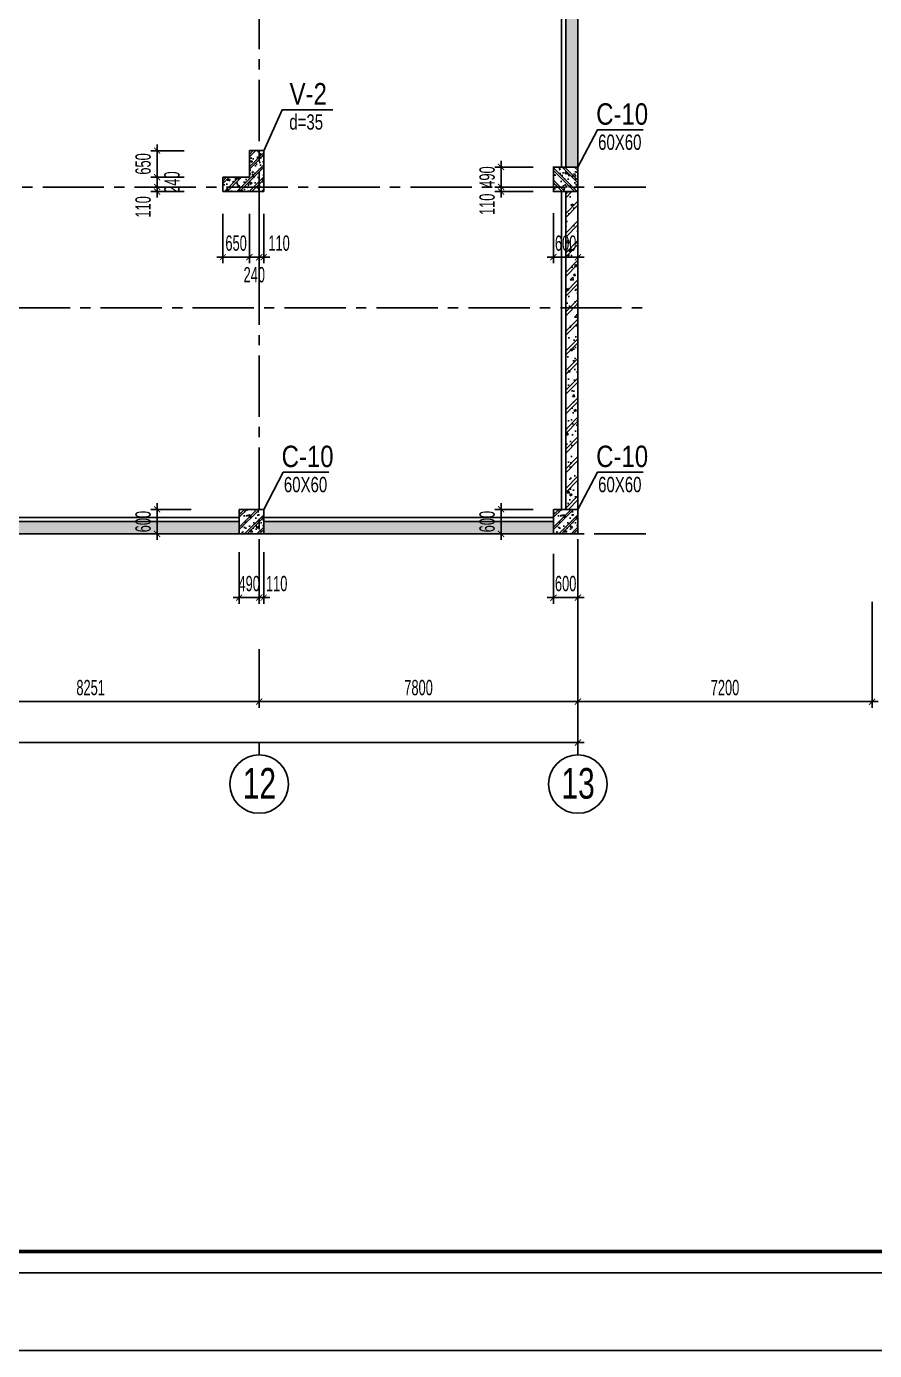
# Model space of a CAD drawing. Extents: x 1719887 to 1865417, y -150890 to 59748.
# Drawn here: x 1822225 to 1842979, y -43040 to -10629 of the extents above; entities that cross this region are included whole.
import ezdxf
from ezdxf.enums import TextEntityAlignment as Align

# ---------------------------------------------------------------- set-up
doc = ezdxf.new("R2010")
doc.units = 0
doc.header["$LTSCALE"] = 1000
doc.header["$MEASUREMENT"] = 0
doc.header["$PDMODE"] = 3
doc.linetypes.add('CENTER2', pattern=[1.125, 0.75, -0.125, 0.125, -0.125])
doc.layers.get('0').update_dxf_attribs({"linetype": 'CONTINUOUS'})
doc.layers.get('Defpoints').update_dxf_attribs({"linetype": 'CONTINUOUS'})
for name, color, linetype in [('CDC-KHUNGTEN', 7, 'CONTINUOUS'), ('CDC.01.AXIS', 160, 'CENTER2'), ('CDC.02.DIM', 1, 'CONTINUOUS'), ('CDC.05.STEEL', 4, 'CONTINUOUS'), ('CDC.06.TEXT', 2, 'CONTINUOUS'), ('CDC.10.HATCH', 9, 'CONTINUOUS'), ('CDC.11.NOTE', 8, 'CONTINUOUS'), ('KCS_CHI', 1, 'CONTINUOUS')]:
    doc.layers.add(name, color=color, linetype=linetype)
doc.styles.add('ARIAL', font='arial.ttf', dxfattribs={"width": 0.6})
doc.dimstyles.new('D150', dxfattribs={"dimscale": 150, "dimtxt": 2.5, "dimasz": 1, "dimexe": 1, "dimexo": 0, "dimgap": 1, "dimtad": 1, "dimdec": 0, "dimdsep": 46, "dimtxsty": 'ARIAL', "dimblk": 'ARCHTICK', "dimcen": 1, "dimdle": 1, "dimclrd": 1, "dimclre": 1, "dimclrt": 2, "dimadec": 0, "dimazin": 0, "dimtfac": 0.00072, "dimtdec": 0, "dimtix": 1, "dimtmove": 2, "dimatfit": 3, "dimldrblk": 'ARCHTICK', "dimfxl": 1, "dimtolj": 1, "dimlwd": -1, "dimlwe": -1, "dimarcsym": 0})
pattern_1 = [(50, (0, 0), (573.80815, -50.20171), [60, -660]), (355, (0, 0), (-111.00107, 601.7537), [48, -528]), (100.4514, (47.8, -4.2), (462.8075, 551.55163), [50.99215, -560.91369]), (46.1842, (0, 160), (853.79284, -132.4152), [90, -990]), (96.6356, (71.15, 149), (747.73016, 779.2943), [76.48823, -841.3704]), (351.1842, (0, 160), (747.72956, 779.2949), [72, -792]), (21, (80, 120), (477.52564, -322.09511), [60, -660]), (326, (80, 120), (194.65227, 580.12004), [48, -528]), (71.4514, (119.8, 93.16), (672.1781, 258.0244), [50.99215, -560.91369]), (37.5, (0, 0), (9.727884, 266.315083), [0, -521.6, 0, -536, 0, -530]), (7.5, (0, 0), (210.45563, 315.52937), [0, -305.6, 0, -509.6, 0, -202]), (327.5, (-178.4, 0), (427.05795, -18.043897), [0, -200, 0, -624, 0, -828]), (317.5, (-258.4, 0), (466.548935, 80.083986), [0, -260, 0, -414.4, 0, -588]), (45, (0, 0), (-240.416306, 240.416306), []), (45, (0, 98), (-240.416306, 240.416306), [])]

# ---------------------------------------------------------------- blocks, each defined once
blk = doc.blocks.new('_ARCHTICK')
at = {"color": 0, "linetype": 'ByBlock', "const_width": 0.15}
blk.add_lwpolyline([(-0.5, -0.5), (0.5, 0.5)], dxfattribs=at)
blk = doc.blocks.new('*D448')
at = {"layer": 'CDC.02.DIM', "color": 1, "transparency": 16777216}
for p, q in [((1819670, -25872), (1819670, -27306)), ((1827920, -25872), (1827920, -27306)), ((1828070, -27156), (1819520, -27156))]:
    blk.add_line(p, q, dxfattribs=at)
at = {"layer": 'Defpoints', "color": 0, "transparency": 16777216}
for p in [(1819670, -25872), (1827920, -25872), (1819670, -27156)]:
    blk.add_point(p, dxfattribs=at)
at = {"layer": 'CDC.02.DIM', "color": 1, "transparency": 16777216, "xscale": 150, "yscale": 150, "zscale": 150, "rotation": 180}
blk.add_blockref('_ARCHTICK', (1819670, -27156), dxfattribs=at)
at = {"layer": 'CDC.02.DIM', "color": 1, "transparency": 16777216, "xscale": 150, "yscale": 150, "zscale": 150}
blk.add_blockref('_ARCHTICK', (1827920, -27156), dxfattribs=at)
at = {"layer": 'CDC.02.DIM', "color": 2, "transparency": 16777216, "insert": (1823795, -26814), "char_height": 375, "attachment_point": 5, "style": 'ARIAL'}
blk.add_mtext('\\A1;8251', dxfattribs=at)
blk = doc.blocks.new('*D460')
at = {"layer": 'CDC.02.DIM', "color": 1, "transparency": 16777216}
for p, q in [((1827920, -25872), (1827920, -27306)), ((1835720, -25872), (1835720, -27306)), ((1827770, -27156), (1835870, -27156))]:
    blk.add_line(p, q, dxfattribs=at)
at = {"layer": 'Defpoints', "color": 0, "transparency": 16777216}
for p in [(1827920, -25872), (1835720, -25872), (1835720, -27156)]:
    blk.add_point(p, dxfattribs=at)
at = {"layer": 'CDC.02.DIM', "color": 1, "transparency": 16777216, "xscale": 150, "yscale": 150, "zscale": 150, "rotation": 180}
blk.add_blockref('_ARCHTICK', (1827920, -27156), dxfattribs=at)
at = {"layer": 'CDC.02.DIM', "color": 1, "transparency": 16777216, "xscale": 150, "yscale": 150, "zscale": 150}
blk.add_blockref('_ARCHTICK', (1835720, -27156), dxfattribs=at)
at = {"layer": 'CDC.02.DIM', "color": 2, "transparency": 16777216, "insert": (1831820, -26814), "char_height": 375, "attachment_point": 5, "style": 'ARIAL'}
blk.add_mtext('\\A1;7800', dxfattribs=at)
blk = doc.blocks.new('TH1')
at = {"layer": 'CDC.10.HATCH'}
h = blk.add_hatch(dxfattribs=at)
h.set_pattern_fill('CHAU-01', color=256, scale=80, style=0, pattern_type=2)
h.set_pattern_definition(pattern_1)
h.paths.add_polyline_path([(1838481, -103598), (1838181, -103598), (1838181, -110158), (1838481, -110158)])
h.paths.add_polyline_path([(1838481, -96348), (1838181, -96348), (1838181, -102998), (1838481, -102998)])
h.paths.add_polyline_path([(1838480, -87748), (1838180, -87748), (1838180, -95748), (1838481, -95748)])
h.paths.add_polyline_path([(1838480, -80497), (1838180, -80497), (1838180, -87148), (1838480, -87148)])
h.paths.add_polyline_path([(1838480, -73338), (1838180, -73338), (1838180, -79897), (1838480, -79897)])
h.paths.add_polyline_path([(1838480, -68554), (1838180, -68554), (1838180, -72738), (1838480, -72738)])
h = blk.add_hatch(dxfattribs=at)
h.set_pattern_fill('CHAU-01', color=256, scale=50, style=0, pattern_type=2)
h.set_pattern_definition([(230, (3571359.47, -183495.4), (-358.63009, 31.376067), [37.5, -412.5]), (175, (3571359.47, -183495.4), (69.37567, -376.09607), [30, -330]), (280.4514, (3571329.6, -183492.77), (-289.25469, -344.71977), [31.870095, -350.571056]), (226.1842, (3571359.47, -183595.4), (-533.62052, 82.75951), [56.25, -618.75]), (276.6356, (3571315, -183588.5), (-467.33135, -487.05894), [47.80514, -525.8565]), (171.1842, (3571359.47, -183595.4), (-467.33097, -487.0593), [45, -495]), (201, (3571309.47, -183570.4), (-298.453526, 201.309445), [37.5, -412.5]), (146, (3571309.47, -183570.4), (-121.657666, -362.57502), [30, -330]), (251.4514, (3571284.6, -183553.6), (-420.111314, -161.26525), [31.870095, -350.571056]), (217.5, (3571359.47, -183495.39), (-6.079928, -166.446927), [0, -326, 0, -335, 0, -331.25]), (187.5, (3571359.47, -183495.39), (-131.534769, -197.205856), [0, -191, 0, -318.5, 0, -126.25]), (147.5, (3571470.97, -183495.39), (-266.911218, 11.277436), [0, -125, 0, -390, 0, -517.5]), (137.5, (3571520.97, -183495.39), (-291.593085, -50.05249), [0, -162.5, 0, -259, 0, -367.5]), (225, (3571359.47, -183495.39), (150.26019, -150.26019), []), (225, (3571359.47, -183556.64), (150.26019, -150.26019), [])])
h.paths.add_polyline_path([(1830680, -110648), (1830790, -110648), (1830790, -109757), (1830680, -109757)])
h.paths.add_polyline_path([(1829790, -110648), (1830680, -110648), (1830680, -109757), (1830440, -109757), (1830440, -110407), (1829790, -110407)])
h.paths.add_polyline_path([(1829790, -110757), (1830680, -110757), (1830680, -110648), (1829790, -110648)])
h.paths.add_polyline_path([(1830680, -110757), (1830790, -110757), (1830790, -110648), (1830680, -110648)])
h = blk.add_hatch(dxfattribs=at)
h.set_pattern_fill('CHAU-01', color=256, scale=50, angle=270, style=0, pattern_type=2)
h.set_pattern_definition([(320, (89124.7, -417479.05), (-31.376067, -358.63009), [37.5, -412.5]), (265, (89124.7, -417479.05), (376.09607, 69.37567), [30, -330]), (10.4514, (89122.08, -417508.93), (344.71977, -289.25469), [31.870095, -350.571056]), (316.1842, (89224.7, -417479.05), (-82.75951, -533.62052), [56.25, -618.75]), (6.6356, (89217.8, -417523.5), (487.05894, -467.33135), [47.80514, -525.8565]), (261.1842, (89224.7, -417479.05), (487.0593, -467.33097), [45, -495]), (291, (89199.7, -417529.05), (-201.309445, -298.453526), [37.5, -412.5]), (236, (89199.7, -417529.05), (362.57502, -121.657666), [30, -330]), (341.4514, (89182.92, -417553.9), (161.26525, -420.111314), [31.870095, -350.571056]), (307.5, (89124.69, -417479.05), (166.446927, -6.079928), [0, -326, 0, -335, 0, -331.25]), (277.5, (89124.7, -417479.05), (197.205856, -131.534769), [0, -191, 0, -318.5, 0, -126.25]), (237.5, (89124.7, -417367.55), (-11.277436, -266.911218), [0, -125, 0, -390, 0, -517.5]), (227.5, (89124.7, -417317.55), (50.05249, -291.593085), [0, -162.5, 0, -259, 0, -367.5]), (315, (89124.7, -417479.05), (150.26019, 150.26019), []), (315, (89185.94, -417479.05), (150.26019, 150.26019), [])])
h.paths.add_polyline_path([(1838481, -110758), (1837881, -110758), (1837881, -110158), (1838481, -110158)])
h = blk.add_hatch(dxfattribs=at)
h.set_pattern_fill('CHAU-01', color=256, scale=80, style=0, pattern_type=2)
h.set_pattern_definition(pattern_1)
h.paths.add_polyline_path([(1838480, -110758), (1838181, -110758), (1838181, -113608), (1838480, -113608)])
h.paths.add_polyline_path([(1838480, -113608), (1838181, -113608), (1838181, -118538), (1838480, -118538)])
h = blk.add_hatch(dxfattribs=at)
h.set_pattern_fill('CHAU-01', color=256, scale=50, angle=270, style=0, pattern_type=2)
h.set_pattern_definition([(220, (3579546.3, -425858.95), (31.376067, -358.63009), [37.5, -412.5]), (275, (3579546.3, -425858.95), (-376.09607, 69.37567), [30, -330]), (169.5486, (3579548.92, -425888.84), (-344.71977, -289.25469), [31.870095, -350.571056]), (223.8158, (3579446.3, -425858.95), (82.75951, -533.62052), [56.25, -618.75]), (173.3644, (3579453.2, -425903.4), (-487.05894, -467.33135), [47.80514, -525.8565]), (278.8158, (3579446.3, -425858.95), (-487.0593, -467.33097), [45, -495]), (249, (3579471.3, -425908.95), (201.309445, -298.453526), [37.5, -412.5]), (304, (3579471.3, -425908.95), (-362.57502, -121.657666), [30, -330]), (198.5486, (3579488.1, -425933.82), (-161.26525, -420.111314), [31.870095, -350.571056]), (232.5, (3579546.31, -425858.95), (-166.446927, -6.079928), [0, -326, 0, -335, 0, -331.25]), (262.5, (3579546.3, -425858.95), (-197.205856, -131.534769), [0, -191, 0, -318.5, 0, -126.25]), (302.5, (3579546.31, -425747.45), (11.277436, -266.911218), [0, -125, 0, -390, 0, -517.5]), (312.5, (3579546.3, -425697.45), (-50.05249, -291.593085), [0, -162.5, 0, -259, 0, -367.5]), (225, (3579546.3, -425858.95), (-150.26019, 150.26019), []), (225, (3579485.06, -425858.95), (-150.26019, 150.26019), [])])
h.paths.add_polyline_path([(1830190, -119138), (1830790, -119138), (1830790, -118538), (1830190, -118538)])
h = blk.add_hatch(dxfattribs=at)
h.set_pattern_fill('CHAU-01', color=256, scale=50, angle=270, style=0, pattern_type=2)
h.set_pattern_definition([(220, (3587237.25, -425859.02), (31.376067, -358.63009), [37.5, -412.5]), (275, (3587237.25, -425859.02), (-376.09607, 69.37567), [30, -330]), (169.5486, (3587239.86, -425888.9), (-344.71977, -289.25469), [31.870095, -350.571056]), (223.8158, (3587137.25, -425859.02), (82.75951, -533.62052), [56.25, -618.75]), (173.3644, (3587144.15, -425903.5), (-487.05894, -467.33135), [47.80514, -525.8565]), (278.8158, (3587137.25, -425859), (-487.0593, -467.33097), [45, -495]), (249, (3587162.25, -425909.02), (201.309445, -298.453526), [37.5, -412.5]), (304, (3587162.25, -425909.02), (-362.57502, -121.657666), [30, -330]), (198.5486, (3587179.03, -425933.9), (-161.26525, -420.111314), [31.870095, -350.571056]), (232.5, (3587237.25, -425859.02), (-166.446927, -6.079928), [0, -326, 0, -335, 0, -331.25]), (262.5, (3587237.25, -425859.02), (-197.205856, -131.534769), [0, -191, 0, -318.5, 0, -126.25]), (302.5, (3587237.25, -425747.52), (11.277436, -266.911218), [0, -125, 0, -390, 0, -517.5]), (312.5, (3587237.25, -425697.52), (-50.05249, -291.593085), [0, -162.5, 0, -259, 0, -367.5]), (225, (3587237.25, -425859.02), (-150.26019, 150.26019), []), (225, (3587176, -425859.02), (-150.26019, 150.26019), [])])
h.paths.add_polyline_path([(1837881, -119138), (1838481, -119138), (1838481, -118538), (1837881, -118538)])
h = blk.add_hatch(dxfattribs=at)
h.set_pattern_fill('CHAU-01', color=256, scale=80, style=0, pattern_type=2)
h.set_pattern_definition([(50, (0, -2490), (573.80815, -50.20171), [60, -660]), (355, (0, -2490), (-111.00107, 601.7537), [48, -528]), (100.4514, (47.8, -2494.2), (462.8075, 551.55163), [50.99215, -560.91369]), (46.1842, (0, -2330), (853.79284, -132.4152), [90, -990]), (96.6356, (71.15, -2341), (747.73016, 779.2943), [76.48823, -841.3704]), (351.1842, (0, -2330), (747.72956, 779.2949), [72, -792]), (21, (80, -2370), (477.52564, -322.09511), [60, -660]), (326, (80, -2370), (194.65227, 580.12004), [48, -528]), (71.4514, (119.8, -2396.84), (672.1781, 258.0244), [50.99215, -560.91369]), (37.5, (0, -2490), (9.727884, 266.315083), [0, -521.6, 0, -536, 0, -530]), (7.5, (0, -2490), (210.45563, 315.52937), [0, -305.6, 0, -509.6, 0, -202]), (327.5, (-178.4, -2490), (427.05795, -18.043897), [0, -200, 0, -624, 0, -828]), (317.5, (-258.4, -2490), (466.548935, 80.083986), [0, -260, 0, -414.4, 0, -588]), (45, (0, -2490), (-240.416306, 240.416306), []), (45, (0, -2392), (-240.416306, 240.416306), [])])
h.paths.add_polyline_path([(1837881, -118838), (1830790, -118838), (1830790, -119138), (1837881, -119138)])
h.paths.add_polyline_path([(1830190, -118838), (1822680, -118838), (1822680, -119138), (1830190, -119138)])
h.paths.add_polyline_path([(1822080, -118838), (1814480, -118838), (1814480, -119138), (1822080, -119138)])
h.paths.add_polyline_path([(1813880, -118838), (1806230, -118837), (1806230, -119137), (1813880, -119138)])
h.paths.add_polyline_path([(1805630, -118837), (1798170, -118837), (1798170, -119137), (1805630, -119137)])
h.paths.add_polyline_path([(1797570, -118837), (1790304, -118837), (1790304, -119137), (1797570, -119137)])
at = {"layer": 'CDC.01.AXIS', "ltscale": 2}
for p, q in [((1830680, -63021), (1830680, -119734)), ((1838480, -63021), (1838480, -119734)), ((1733131, -110648), (1840145, -110648)), ((1734550, -113608), (1840145, -113608)), ((1733131, -119138), (1840145, -119138))]:
    blk.add_line(p, q, dxfattribs=at)
at = {"layer": 'CDC.05.STEEL'}
for p, q in [((1838480, -67954), (1838481, -118538)), ((1838081, -103598), (1838081, -110158)), ((1838181, -103598), (1838181, -110158)), ((1838081, -110758), (1838081, -118538)), ((1838181, -110758), (1838181, -118538)), ((1830190, -118738), (1822680, -118738)), ((1830190, -118838), (1822680, -118838)), ((1837881, -118738), (1830790, -118738)), ((1837881, -118838), (1830790, -118838)), ((1838481, -119138), (1734550, -119137)), ((1838081, -119138), (1838081, -119138)), ((1838181, -119138), (1838181, -119138))]:
    blk.add_line(p, q, dxfattribs=at)
at = {"layer": 'CDC.05.STEEL', "ltscale": 2000}
for p, q in [((1830440, -110407), (1830440, -109757)), ((1830440, -109757), (1830790, -109757)), ((1830790, -109757), (1830790, -110757)), ((1829790, -110407), (1829790, -110757)), ((1830440, -110407), (1829790, -110407)), ((1830790, -110757), (1829790, -110757))]:
    blk.add_line(p, q, dxfattribs=at)
for points in [[(1838481, -110158), (1838481, -110758), (1837881, -110758), (1837881, -110158)], [(1830190, -118538), (1830190, -119138), (1830790, -119138), (1830790, -118538)], [(1837881, -118538), (1837881, -119138), (1838481, -119138), (1838481, -118538)]]:
    blk.add_lwpolyline(points, close=True, dxfattribs=at)
blk = doc.blocks.new('*D627')
at = {"layer": 'CDC.02.DIM', "color": 1, "transparency": 16777216}
for p, q in [((1827920, -15213), (1827920, -16426)), ((1828030, -15213), (1828030, -16426)), ((1827920, -16276), (1827770, -16276)), ((1828030, -16276), (1827920, -16276)), ((1828030, -16276), (1828180, -16276))]:
    blk.add_line(p, q, dxfattribs=at)
at = {"layer": 'Defpoints', "color": 0, "transparency": 16777216}
for p in [(1827920, -15213), (1828030, -15213), (1827920, -16276)]:
    blk.add_point(p, dxfattribs=at)
at = {"layer": 'CDC.02.DIM', "color": 1, "transparency": 16777216, "xscale": 150, "yscale": 150, "zscale": 150}
blk.add_blockref('_ARCHTICK', (1827920, -16276), dxfattribs=at)
at = {"layer": 'CDC.02.DIM', "color": 1, "transparency": 16777216, "xscale": 150, "yscale": 150, "zscale": 150, "rotation": 180}
blk.add_blockref('_ARCHTICK', (1828030, -16276), dxfattribs=at)
at = {"layer": 'CDC.02.DIM', "color": 2, "transparency": 16777216, "insert": (1828406, -15934), "char_height": 375, "attachment_point": 5, "style": 'ARIAL'}
blk.add_mtext('\\A1;110', dxfattribs=at)
blk = doc.blocks.new('*D628')
at = {"layer": 'CDC.02.DIM', "color": 1, "transparency": 16777216}
for p, q in [((1827680, -15213), (1827680, -16426)), ((1827920, -15213), (1827920, -16426)), ((1827680, -16276), (1827530, -16276)), ((1827920, -16276), (1827680, -16276)), ((1827920, -16276), (1828070, -16276))]:
    blk.add_line(p, q, dxfattribs=at)
at = {"layer": 'Defpoints', "color": 0, "transparency": 16777216}
for p in [(1827680, -15213), (1827920, -15213), (1827680, -16276)]:
    blk.add_point(p, dxfattribs=at)
at = {"layer": 'CDC.02.DIM', "color": 1, "transparency": 16777216, "xscale": 150, "yscale": 150, "zscale": 150}
blk.add_blockref('_ARCHTICK', (1827680, -16276), dxfattribs=at)
at = {"layer": 'CDC.02.DIM', "color": 1, "transparency": 16777216, "xscale": 150, "yscale": 150, "zscale": 150, "rotation": 180}
blk.add_blockref('_ARCHTICK', (1827920, -16276), dxfattribs=at)
at = {"layer": 'CDC.02.DIM', "color": 2, "transparency": 16777216, "insert": (1827800, -16707), "char_height": 375, "attachment_point": 5, "style": 'ARIAL'}
blk.add_mtext('\\A1;240', dxfattribs=at)
blk = doc.blocks.new('*D629')
at = {"layer": 'CDC.02.DIM', "color": 1, "transparency": 16777216}
for p, q in [((1827030, -15213), (1827030, -16426)), ((1827680, -15213), (1827680, -16426)), ((1827030, -16276), (1826880, -16276)), ((1827680, -16276), (1827030, -16276)), ((1827680, -16276), (1827830, -16276))]:
    blk.add_line(p, q, dxfattribs=at)
at = {"layer": 'Defpoints', "color": 0, "transparency": 16777216}
for p in [(1827030, -15213), (1827680, -15213), (1827030, -16276)]:
    blk.add_point(p, dxfattribs=at)
at = {"layer": 'CDC.02.DIM', "color": 1, "transparency": 16777216, "xscale": 150, "yscale": 150, "zscale": 150}
blk.add_blockref('_ARCHTICK', (1827030, -16276), dxfattribs=at)
at = {"layer": 'CDC.02.DIM', "color": 1, "transparency": 16777216, "xscale": 150, "yscale": 150, "zscale": 150, "rotation": 180}
blk.add_blockref('_ARCHTICK', (1827680, -16276), dxfattribs=at)
at = {"layer": 'CDC.02.DIM', "color": 2, "transparency": 16777216, "insert": (1827355, -15934), "char_height": 375, "attachment_point": 5, "style": 'ARIAL'}
blk.add_mtext('\\A1;650', dxfattribs=at)
blk = doc.blocks.new('*D642')
at = {"layer": 'CDC.02.DIM', "color": 1, "transparency": 16777216}
for p, q in [((1835120, -15201), (1835120, -16426)), ((1835720, -15201), (1835720, -16426)), ((1835120, -16276), (1834970, -16276)), ((1835120, -16276), (1835720, -16276)), ((1835720, -16276), (1835870, -16276))]:
    blk.add_line(p, q, dxfattribs=at)
at = {"layer": 'Defpoints', "color": 0, "transparency": 16777216}
for p in [(1835120, -15201), (1835720, -15201), (1835720, -16276)]:
    blk.add_point(p, dxfattribs=at)
at = {"layer": 'CDC.02.DIM', "color": 1, "transparency": 16777216, "xscale": 150, "yscale": 150, "zscale": 150}
blk.add_blockref('_ARCHTICK', (1835120, -16276), dxfattribs=at)
at = {"layer": 'CDC.02.DIM', "color": 1, "transparency": 16777216, "xscale": 150, "yscale": 150, "zscale": 150, "rotation": 180}
blk.add_blockref('_ARCHTICK', (1835720, -16276), dxfattribs=at)
at = {"layer": 'CDC.02.DIM', "color": 2, "transparency": 16777216, "insert": (1835420, -15934), "char_height": 375, "attachment_point": 5, "style": 'ARIAL'}
blk.add_mtext('\\A1;600', dxfattribs=at)
blk = doc.blocks.new('*D689')
at = {"layer": 'CDC.02.DIM', "color": 1, "transparency": 16777216}
for p, q in [((1827920, -23496), (1827920, -24760)), ((1828030, -23496), (1828030, -24760)), ((1827920, -24610), (1827770, -24610)), ((1828030, -24610), (1827920, -24610)), ((1828030, -24610), (1828180, -24610))]:
    blk.add_line(p, q, dxfattribs=at)
at = {"layer": 'Defpoints', "color": 0, "transparency": 16777216}
for p in [(1827920, -23496), (1828030, -23496), (1827920, -24610)]:
    blk.add_point(p, dxfattribs=at)
at = {"layer": 'CDC.02.DIM', "color": 1, "transparency": 16777216, "xscale": 150, "yscale": 150, "zscale": 150}
blk.add_blockref('_ARCHTICK', (1827920, -24610), dxfattribs=at)
at = {"layer": 'CDC.02.DIM', "color": 1, "transparency": 16777216, "xscale": 150, "yscale": 150, "zscale": 150, "rotation": 180}
blk.add_blockref('_ARCHTICK', (1828030, -24610), dxfattribs=at)
at = {"layer": 'CDC.02.DIM', "color": 2, "transparency": 16777216, "insert": (1828348, -24268), "char_height": 375, "attachment_point": 5, "style": 'ARIAL'}
blk.add_mtext('\\A1;110', dxfattribs=at)
blk = doc.blocks.new('*D690')
at = {"layer": 'CDC.02.DIM', "color": 1, "transparency": 16777216}
for p, q in [((1827430, -23496), (1827430, -24760)), ((1827920, -23496), (1827920, -24760)), ((1827430, -24610), (1827280, -24610)), ((1827920, -24610), (1827430, -24610)), ((1827920, -24610), (1828070, -24610))]:
    blk.add_line(p, q, dxfattribs=at)
at = {"layer": 'Defpoints', "color": 0, "transparency": 16777216}
for p in [(1827430, -23496), (1827920, -23496), (1827430, -24610)]:
    blk.add_point(p, dxfattribs=at)
at = {"layer": 'CDC.02.DIM', "color": 1, "transparency": 16777216, "xscale": 150, "yscale": 150, "zscale": 150}
blk.add_blockref('_ARCHTICK', (1827430, -24610), dxfattribs=at)
at = {"layer": 'CDC.02.DIM', "color": 1, "transparency": 16777216, "xscale": 150, "yscale": 150, "zscale": 150, "rotation": 180}
blk.add_blockref('_ARCHTICK', (1827920, -24610), dxfattribs=at)
at = {"layer": 'CDC.02.DIM', "color": 2, "transparency": 16777216, "insert": (1827675, -24268), "char_height": 375, "attachment_point": 5, "style": 'ARIAL'}
blk.add_mtext('\\A1;490', dxfattribs=at)
blk = doc.blocks.new('*D699')
at = {"layer": 'CDC.02.DIM', "color": 1, "transparency": 16777216}
for p, q in [((1835120, -23535), (1835120, -24760)), ((1835720, -23535), (1835720, -24760)), ((1835120, -24610), (1834970, -24610)), ((1835120, -24610), (1835720, -24610)), ((1835720, -24610), (1835870, -24610))]:
    blk.add_line(p, q, dxfattribs=at)
at = {"layer": 'Defpoints', "color": 0, "transparency": 16777216}
for p in [(1835120, -23535), (1835720, -23535), (1835720, -24610)]:
    blk.add_point(p, dxfattribs=at)
at = {"layer": 'CDC.02.DIM', "color": 1, "transparency": 16777216, "xscale": 150, "yscale": 150, "zscale": 150}
blk.add_blockref('_ARCHTICK', (1835120, -24610), dxfattribs=at)
at = {"layer": 'CDC.02.DIM', "color": 1, "transparency": 16777216, "xscale": 150, "yscale": 150, "zscale": 150, "rotation": 180}
blk.add_blockref('_ARCHTICK', (1835720, -24610), dxfattribs=at)
at = {"layer": 'CDC.02.DIM', "color": 2, "transparency": 16777216, "insert": (1835420, -24268), "char_height": 375, "attachment_point": 5, "style": 'ARIAL'}
blk.add_mtext('\\A1;600', dxfattribs=at)
blk = doc.blocks.new('*D868')
at = {"layer": 'CDC.02.DIM', "color": 1, "transparency": 16777216}
for p, q in [((1826081, -14559), (1825272, -14559)), ((1825422, -14559), (1825422, -14409)), ((1825422, -14669), (1825422, -14559)), ((1826081, -14669), (1825272, -14669)), ((1825422, -14669), (1825422, -14819))]:
    blk.add_line(p, q, dxfattribs=at)
at = {"layer": 'Defpoints', "color": 0, "transparency": 16777216}
for p in [(1825422, -14559), (1826081, -14559), (1826081, -14669)]:
    blk.add_point(p, dxfattribs=at)
at = {"layer": 'CDC.02.DIM', "color": 1, "transparency": 16777216, "xscale": 150, "yscale": 150, "zscale": 150}
for p, rotation in [((1825422, -14559), 270), ((1825422, -14669), 90)]:
    blk.add_blockref('_ARCHTICK', p, dxfattribs=dict(at, rotation=rotation))
at = {"layer": 'CDC.02.DIM', "color": 2, "transparency": 16777216, "insert": (1825080, -15045), "char_height": 375, "attachment_point": 5, "rotation": 90, "style": 'ARIAL'}
blk.add_mtext('\\A1;110', dxfattribs=at)
blk = doc.blocks.new('*D869')
at = {"layer": 'CDC.02.DIM', "color": 1, "transparency": 16777216}
for p, q in [((1825422, -14319), (1825422, -14169)), ((1826081, -14319), (1825272, -14319)), ((1826081, -14559), (1825272, -14559)), ((1825422, -14559), (1825422, -14319)), ((1825422, -14559), (1825422, -14709))]:
    blk.add_line(p, q, dxfattribs=at)
at = {"layer": 'Defpoints', "color": 0, "transparency": 16777216}
for p in [(1825422, -14319), (1826081, -14319), (1826081, -14559)]:
    blk.add_point(p, dxfattribs=at)
at = {"layer": 'CDC.02.DIM', "color": 1, "transparency": 16777216, "xscale": 150, "yscale": 150, "zscale": 150}
for p, rotation in [((1825422, -14319), 270), ((1825422, -14559), 90)]:
    blk.add_blockref('_ARCHTICK', p, dxfattribs=dict(at, rotation=rotation))
at = {"layer": 'CDC.02.DIM', "color": 2, "transparency": 16777216, "insert": (1825786, -14439), "char_height": 375, "attachment_point": 5, "rotation": 90, "style": 'ARIAL'}
blk.add_mtext('\\A1;240', dxfattribs=at)
blk = doc.blocks.new('*D870')
at = {"layer": 'CDC.02.DIM', "color": 1, "transparency": 16777216}
for p, q in [((1825422, -13669), (1825422, -13519)), ((1826081, -13669), (1825272, -13669)), ((1825422, -14319), (1825422, -13669)), ((1826081, -14319), (1825272, -14319)), ((1825422, -14319), (1825422, -14469))]:
    blk.add_line(p, q, dxfattribs=at)
at = {"layer": 'Defpoints', "color": 0, "transparency": 16777216}
for p in [(1825422, -13669), (1826081, -13669), (1826081, -14319)]:
    blk.add_point(p, dxfattribs=at)
at = {"layer": 'CDC.02.DIM', "color": 1, "transparency": 16777216, "xscale": 150, "yscale": 150, "zscale": 150}
for p, rotation in [((1825422, -13669), 270), ((1825422, -14319), 90)]:
    blk.add_blockref('_ARCHTICK', p, dxfattribs=dict(at, rotation=rotation))
at = {"layer": 'CDC.02.DIM', "color": 2, "transparency": 16777216, "insert": (1825080, -13994), "char_height": 375, "attachment_point": 5, "rotation": 90, "style": 'ARIAL'}
blk.add_mtext('\\A1;650', dxfattribs=at)
blk = doc.blocks.new('*D875')
at = {"layer": 'CDC.02.DIM', "color": 1, "transparency": 16777216}
for p, q in [((1825422, -22449), (1825422, -22299)), ((1826257, -22449), (1825272, -22449)), ((1825422, -22449), (1825422, -23049)), ((1826257, -23049), (1825272, -23049)), ((1825422, -23049), (1825422, -23199))]:
    blk.add_line(p, q, dxfattribs=at)
at = {"layer": 'Defpoints', "color": 0, "transparency": 16777216}
for p in [(1826257, -22449), (1825422, -23049), (1826257, -23049)]:
    blk.add_point(p, dxfattribs=at)
at = {"layer": 'CDC.02.DIM', "color": 1, "transparency": 16777216, "xscale": 150, "yscale": 150, "zscale": 150}
for p, rotation in [((1825422, -22449), 270), ((1825422, -23049), 90)]:
    blk.add_blockref('_ARCHTICK', p, dxfattribs=dict(at, rotation=rotation))
at = {"layer": 'CDC.02.DIM', "color": 2, "transparency": 16777216, "insert": (1825080, -22749), "char_height": 375, "attachment_point": 5, "rotation": 90, "style": 'ARIAL'}
blk.add_mtext('\\A1;600', dxfattribs=at)
blk = doc.blocks.new('*D976')
at = {"layer": 'CDC.02.DIM', "color": 1, "transparency": 16777216}
for p, q in [((1833840, -14069), (1833840, -13919)), ((1834622, -14069), (1833690, -14069)), ((1833840, -14069), (1833840, -14559)), ((1834622, -14559), (1833690, -14559)), ((1833840, -14559), (1833840, -14709))]:
    blk.add_line(p, q, dxfattribs=at)
at = {"layer": 'Defpoints', "color": 0, "transparency": 16777216}
for p in [(1834622, -14069), (1833840, -14559), (1834622, -14559)]:
    blk.add_point(p, dxfattribs=at)
at = {"layer": 'CDC.02.DIM', "color": 1, "transparency": 16777216, "xscale": 150, "yscale": 150, "zscale": 150}
for p, rotation in [((1833840, -14069), 270), ((1833840, -14559), 90)]:
    blk.add_blockref('_ARCHTICK', p, dxfattribs=dict(at, rotation=rotation))
at = {"layer": 'CDC.02.DIM', "color": 2, "transparency": 16777216, "insert": (1833499, -14314), "char_height": 375, "attachment_point": 5, "rotation": 90, "style": 'ARIAL'}
blk.add_mtext('\\A1;490', dxfattribs=at)
blk = doc.blocks.new('*D977')
at = {"layer": 'CDC.02.DIM', "color": 1, "transparency": 16777216}
for p, q in [((1834622, -14559), (1833690, -14559)), ((1833840, -14559), (1833840, -14409)), ((1833840, -14559), (1833840, -14669)), ((1834622, -14669), (1833690, -14669)), ((1833840, -14669), (1833840, -14819))]:
    blk.add_line(p, q, dxfattribs=at)
at = {"layer": 'Defpoints', "color": 0, "transparency": 16777216}
for p in [(1834622, -14559), (1833840, -14669), (1834622, -14669)]:
    blk.add_point(p, dxfattribs=at)
at = {"layer": 'CDC.02.DIM', "color": 1, "transparency": 16777216, "xscale": 150, "yscale": 150, "zscale": 150}
for p, rotation in [((1833840, -14559), 270), ((1833840, -14669), 90)]:
    blk.add_blockref('_ARCHTICK', p, dxfattribs=dict(at, rotation=rotation))
at = {"layer": 'CDC.02.DIM', "color": 2, "transparency": 16777216, "insert": (1833499, -14982), "char_height": 375, "attachment_point": 5, "rotation": 90, "style": 'ARIAL'}
blk.add_mtext('\\A1;110', dxfattribs=at)
blk = doc.blocks.new('*D978')
at = {"layer": 'CDC.02.DIM', "color": 1, "transparency": 16777216}
for p, q in [((1833840, -22449), (1833840, -22299)), ((1834622, -22449), (1833690, -22449)), ((1833840, -22449), (1833840, -23049)), ((1834622, -23049), (1833690, -23049)), ((1833840, -23049), (1833840, -23199))]:
    blk.add_line(p, q, dxfattribs=at)
at = {"layer": 'Defpoints', "color": 0, "transparency": 16777216}
for p in [(1834622, -22449), (1833840, -23049), (1834622, -23049)]:
    blk.add_point(p, dxfattribs=at)
at = {"layer": 'CDC.02.DIM', "color": 1, "transparency": 16777216, "xscale": 150, "yscale": 150, "zscale": 150}
for p, rotation in [((1833840, -22449), 270), ((1833840, -23049), 90)]:
    blk.add_blockref('_ARCHTICK', p, dxfattribs=dict(at, rotation=rotation))
at = {"layer": 'CDC.02.DIM', "color": 2, "transparency": 16777216, "insert": (1833499, -22749), "char_height": 375, "attachment_point": 5, "rotation": 90, "style": 'ARIAL'}
blk.add_mtext('\\A1;600', dxfattribs=at)
blk = doc.blocks.new('*D1031')
at = {"layer": 'CDC.02.DIM', "color": 1, "transparency": 16777216}
for p, q in [((1835720, -24709), (1835720, -27306)), ((1842920, -24709), (1842920, -27306)), ((1835570, -27156), (1843070, -27156))]:
    blk.add_line(p, q, dxfattribs=at)
at = {"layer": 'Defpoints', "color": 0, "transparency": 16777216}
for p in [(1835720, -24709), (1842920, -24709), (1842920, -27156)]:
    blk.add_point(p, dxfattribs=at)
at = {"layer": 'CDC.02.DIM', "color": 1, "transparency": 16777216, "xscale": 150, "yscale": 150, "zscale": 150, "rotation": 180}
blk.add_blockref('_ARCHTICK', (1835720, -27156), dxfattribs=at)
at = {"layer": 'CDC.02.DIM', "color": 1, "transparency": 16777216, "xscale": 150, "yscale": 150, "zscale": 150}
blk.add_blockref('_ARCHTICK', (1842920, -27156), dxfattribs=at)
at = {"layer": 'CDC.02.DIM', "color": 2, "transparency": 16777216, "insert": (1839320, -26814), "char_height": 375, "attachment_point": 5, "style": 'ARIAL'}
blk.add_mtext('\\A1;7200', dxfattribs=at)
blk = doc.blocks.new('*D1038')
at = {"layer": 'CDC.02.DIM', "color": 1, "transparency": 16777216}
for p, q in [((1731790, -24819), (1731790, -28306)), ((1835720, -24819), (1835720, -28306)), ((1731640, -28156), (1835870, -28156))]:
    blk.add_line(p, q, dxfattribs=at)
at = {"layer": 'Defpoints', "color": 0, "transparency": 16777216}
for p in [(1731790, -24819), (1835720, -24819), (1835720, -28156)]:
    blk.add_point(p, dxfattribs=at)
at = {"layer": 'CDC.02.DIM', "color": 1, "transparency": 16777216, "xscale": 150, "yscale": 150, "zscale": 150, "rotation": 180}
blk.add_blockref('_ARCHTICK', (1731790, -28156), dxfattribs=at)
at = {"layer": 'CDC.02.DIM', "color": 1, "transparency": 16777216, "xscale": 150, "yscale": 150, "zscale": 150}
blk.add_blockref('_ARCHTICK', (1835720, -28156), dxfattribs=at)
at = {"layer": 'CDC.02.DIM', "color": 2, "transparency": 16777216, "insert": (1783755, -27814), "char_height": 375, "attachment_point": 5, "style": 'ARIAL'}
blk.add_mtext('\\A1;103930', dxfattribs=at)
blk = doc.blocks.new('KHUNG TEN')
at = {"layer": 'CDC-KHUNGTEN', "color": 8}
blk.add_lwpolyline([(75096, 1100), (83000, 1100), (83000, 58300), (3000, 58300), (3000, 1100), (75096, 1100)], dxfattribs=at)
at = {"layer": 'CDC-KHUNGTEN', "color": 255, "lineweight": 60}
blk.add_lwpolyline([(74900, 1400), (74900, 58000), (3300, 58000), (3300, 1400), (74900, 1400)], close=True, dxfattribs=at)
at = {"layer": 'Defpoints', "color": 1, "ltscale": 0.2}
blk.add_lwpolyline([(0, 0), (0, 59400), (84100, 59400), (84100, 0), (0, 0)], close=True, dxfattribs=at)

msp = doc.modelspace()

# ---------------------------------------------------------------- linework, layer by layer
at = {"layer": 'CDC.11.NOTE'}
for points in [[(1829719.1, -12666.2), (1828485.9, -12666.2), (1828030.1, -13669.2)], [(1837318.3, -13161.7), (1836197.4, -13161.7), (1835721.4, -14069.2)], [(1829627.7, -21542.6), (1828506.8, -21542.6), (1828030.4, -22449.1)], [(1837318.4, -21541.7), (1836197.5, -21541.7), (1835721.6, -22449.1)]]:
    msp.add_lwpolyline(points, dxfattribs=at)
at = {"layer": 'KCS_CHI'}
for p, q in [((1827920.1, -28156), (1827920.1, -28457.9)), ((1835719.9, -28156), (1835719.9, -28457.9))]:
    msp.add_line(p, q, dxfattribs=at)
for centre in [(1827920.1, -29173.8), (1835719.9, -29173.8)]:
    msp.add_circle(centre, 715.9, dxfattribs=at)

# ---------------------------------------------------------------- block references
at = {"layer": 'CDC.06.TEXT', "xscale": 1.730439951605972, "yscale": 1.730439951605972, "zscale": 1.730439951605972}
msp.add_blockref('KHUNG TEN', (1719886.7, -43039.7), dxfattribs=at)
at = {"layer": 'CDC.10.HATCH'}
msp.add_blockref('TH1', (-2759.9, 96088.6), dxfattribs=at)

# ---------------------------------------------------------------- texts
at = {"layer": 'CDC.06.TEXT', "style": 'ARIAL'}
for s, height, width, p in [('V-2', 525, 0.8, (1829120.2, -12276.1)), ('C-10', 525, 0.8, (1836802.7, -12771.5)), ('d=35', 375, 0.7, (1829070.3, -12966.3)), ('60X60', 375, 0.7, (1836745.3, -13461.7)), ('C-10', 525, 0.8, (1829104.7, -21152.4)), ('C-10', 525, 0.8, (1836802.8, -21151.5)), ('60X60', 375, 0.7, (1829054.7, -21842.6)), ('60X60', 375, 0.7, (1836745.4, -21841.7))]:
    msp.add_text(s, height=height, dxfattribs=dict(at, width=width)).set_placement(p, align=Align.MIDDLE_CENTER)
at = {"layer": 'CDC.06.TEXT', "char_height": 750, "width": 696.96, "attachment_point": 2, "line_spacing_factor": 0.938532}
for s, insert in [('{\\fArial|b0|i0|c0|p34;\\W0.7;12}', (1827924.8, -28781.2)), ('{\\fArial|b0|i0|c0|p34;\\W0.7;13}', (1835724.5, -28781.2))]:
    msp.add_mtext(s, dxfattribs=dict(at, insert=insert))

# ---------------------------------------------------------------- dimensions: what is measured, and where the dimension line sits
at = {"layer": 'CDC.02.DIM'}
for base, p1, p2, angle, picture, middle in [((1825421.9, -13668.8), (1826081.2, -14318.8), (1826081.2, -13668.8), 270, '*D870', (1825080.4, -13993.8)), ((1833840.3, -14559.1), (1834622, -14068.8), (1834622, -14559.1), 90, '*D976', (1833498.8, -14314)), ((1827029.8, -16275.6), (1827679.8, -15212.7), (1827029.8, -15212.7), 180, '*D629', (1827354.8, -15934.1)), ((1825421.9, -23048.6), (1826256.6, -22448.6), (1826256.6, -23048.6), 90, '*D875', (1825080.4, -22748.6)), ((1833840.3, -23048.8), (1834622, -22448.8), (1834622, -23048.8), 90, '*D978', (1833498.8, -22748.8)), ((1827429.5, -24609.6), (1827919.5, -23495.8), (1827429.5, -23495.8), 180, '*D690', (1827674.5, -24268.1)), ((1819669.5, -27156), (1827920.1, -25871.8), (1819669.5, -25871.8), 180, '*D448', (1823794.8, -26814.5))]:
    dim = msp.add_linear_dim(base=base, p1=p1, p2=p2, angle=angle, dimstyle='D150', dxfattribs=at)
    dim.commit()
    dim.dimension.update_dxf_attribs({"geometry": picture, "text_midpoint": middle})
for base, p1, p2, angle, picture, middle in [((1825421.9, -14318.8), (1826081.2, -14559.1), (1826081.2, -14318.8), 270, '*D869', (1825786.4, -14439)), ((1825421.9, -14559.1), (1826081.2, -14668.8), (1826081.2, -14559.1), 270, '*D868', (1825080.4, -15044.8)), ((1833840.3, -14668.8), (1834622, -14559.1), (1834622, -14668.8), 90, '*D977', (1833498.8, -14981.6)), ((1827679.8, -16275.6), (1827919.9, -15212.7), (1827679.8, -15212.7), 180, '*D628', (1827799.9, -16707)), ((1827919.9, -16275.6), (1828029.8, -15212.7), (1827919.9, -15212.7), 180, '*D627', (1828406.5, -15934.1)), ((1827919.5, -24609.6), (1828029.5, -23495.8), (1827919.5, -23495.8), 180, '*D689', (1828348, -24268.1))]:
    dim = msp.add_linear_dim(base=base, p1=p1, p2=p2, angle=angle, dimstyle='D150', dxfattribs=at)
    dim.commit()
    dim.dimension.update_dxf_attribs({"geometry": picture, "text_midpoint": middle, "dimtype": 160})
for base, p1, p2, picture, middle in [((1835720, -16275.6), (1835120, -15201.4), (1835720, -15201.4), '*D642', (1835420, -15934.1)), ((1835720, -24609.6), (1835120, -23535.4), (1835720, -23535.4), '*D699', (1835420, -24268.1)), ((1835719.9, -28156), (1731789.9, -24818.6), (1835719.9, -24818.6), '*D1038', (1783754.9, -27814.4)), ((1842920, -27156), (1835719.9, -24709), (1842920, -24709), '*D1031', (1839320, -26814.5)), ((1835719.9, -27156), (1827920.1, -25871.8), (1835719.9, -25871.8), '*D460', (1831820, -26814.5))]:
    dim = msp.add_linear_dim(base=base, p1=p1, p2=p2, dimstyle='D150', dxfattribs=at)
    dim.commit()
    dim.dimension.update_dxf_attribs({"geometry": picture, "text_midpoint": middle})

doc.saveas('drawing.dxf')
